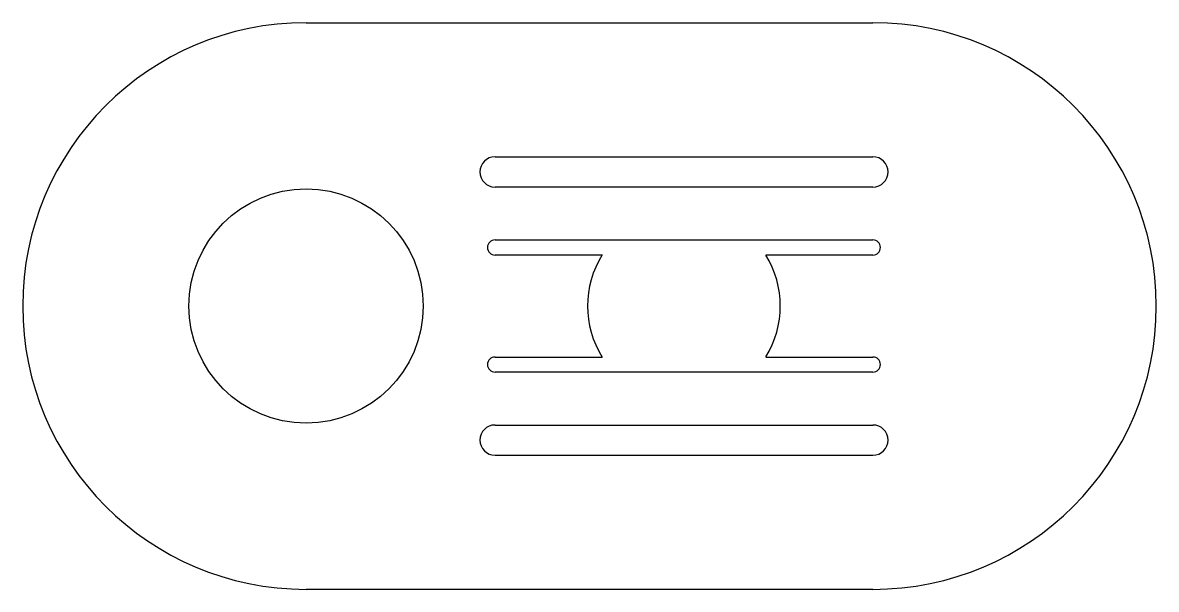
# Model space of a CAD drawing. Header units: millimetres. Extents: x -17.5 to 12.5, y -7.5 to 7.5.
import ezdxf

# ---------------------------------------------------------------- set-up
doc = ezdxf.new("R2010")
doc.units = ezdxf.units.MM
doc.layers.add('Shape2DView005', color=7, linetype='CONTINUOUS')

msp = doc.modelspace()

# ---------------------------------------------------------------- linework, layer by layer
at = {"layer": 'Shape2DView005'}
for p, q in [((-10, 7.5), (5, 7.5)), ((-5, 3.95), (5, 3.95)), ((5, 3.15), (-5, 3.15)), ((-5, 1.75), (5, 1.75)), ((-2.16333, 1.35), (-5, 1.35)), ((5, 1.35), (2.16333, 1.35)), ((-5, -1.35), (-2.16333, -1.35)), ((2.16333, -1.35), (5, -1.35)), ((5, -1.75), (-5, -1.75)), ((-5, -3.15), (5, -3.15)), ((-5, -3.95), (5, -3.95)), ((5, -7.5), (-10, -7.5))]:
    msp.add_line(p, q, dxfattribs=at)
msp.add_circle((-10, 0), 3.1, dxfattribs=at)
for centre, radius, start, end in [((-10, 0), 7.5, 90, -90), ((5, 0), 7.5, -90, 90), ((-5, 3.55), 0.4, 90, -90), ((5, 3.55), 0.4, -90, 90), ((-5, 1.55), 0.2, 90, -90), ((5, 1.55), 0.2, -90, 90), ((0, 0), 2.55, 148.034, -148.034), ((0, 0), 2.55, -31.9657, 31.9657), ((-5, -1.55), 0.2, 90, -90), ((5, -1.55), 0.2, -90, 90), ((-5, -3.55), 0.4, 90, -90), ((5, -3.55), 0.4, -90, 90)]:
    msp.add_arc(centre, radius, start, end, dxfattribs=at)

doc.saveas('drawing.dxf')
